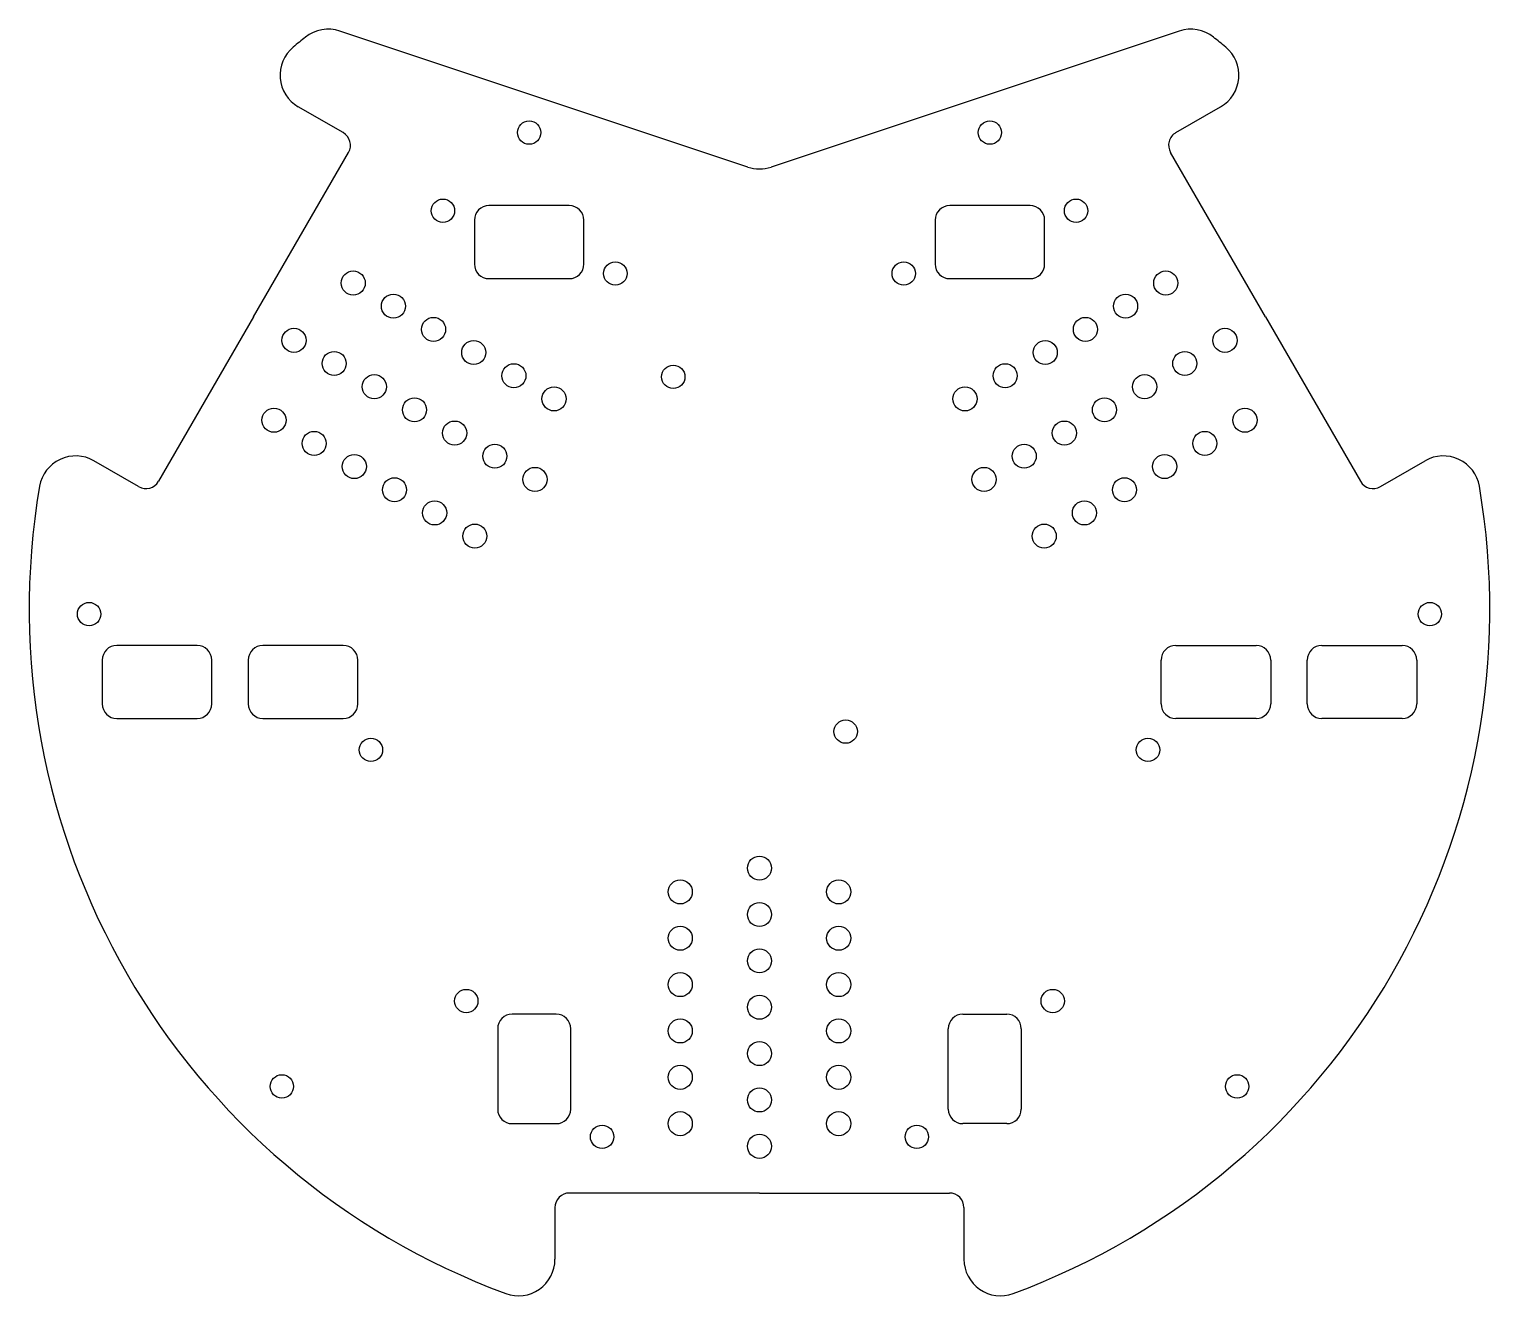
# Model space of a CAD drawing. Header units: millimetres. Extents: x 1833 to 2033, y 3137 to 3311.
import ezdxf

# ---------------------------------------------------------------- set-up
doc = ezdxf.new("R2010")
doc.units = ezdxf.units.MM

msp = doc.modelspace()

# ---------------------------------------------------------------- linework, layer by layer
for p, q in [((1931.87, 3291.74), (1875.98, 3310.37)), ((1990.93, 3310.37), (1935.03, 3291.74)), ((1876.44, 3296.46), (1870.3, 3300.01)), ((1990.47, 3296.46), (1996.6, 3300.01)), ((1864.17, 3271.21), (1877.17, 3293.73)), ((2002.73, 3271.21), (1989.73, 3293.73)), ((1907.41, 3286.46), (1896.41, 3286.46)), ((1970.5, 3286.46), (1959.5, 3286.46)), ((1894.41, 3284.46), (1894.41, 3278.46)), ((1909.41, 3278.46), (1909.41, 3284.46)), ((1957.5, 3284.46), (1957.5, 3278.46)), ((1972.5, 3278.46), (1972.5, 3284.46)), ((1896.41, 3276.46), (1907.41, 3276.46)), ((1959.5, 3276.46), (1970.5, 3276.46)), ((1864.17, 3271.21), (1851.17, 3248.7)), ((2002.73, 3271.21), (2015.73, 3248.7)), ((1848.44, 3247.97), (1842.3, 3251.51)), ((2018.47, 3247.97), (2024.6, 3251.51)), ((1856.45, 3226.21), (1845.45, 3226.21)), ((1876.45, 3226.21), (1865.45, 3226.21)), ((1990.45, 3226.21), (2001.45, 3226.21)), ((2010.45, 3226.21), (2021.45, 3226.21)), ((1843.45, 3224.21), (1843.45, 3218.21)), ((1858.45, 3218.21), (1858.45, 3224.21)), ((1863.45, 3224.21), (1863.45, 3218.21)), ((1878.45, 3218.21), (1878.45, 3224.21)), ((1988.45, 3218.21), (1988.45, 3224.21)), ((2003.45, 3224.21), (2003.45, 3218.21)), ((2008.45, 3218.21), (2008.45, 3224.21)), ((2023.45, 3224.21), (2023.45, 3218.21)), ((1845.45, 3216.21), (1856.45, 3216.21)), ((1865.45, 3216.21), (1876.45, 3216.21)), ((2001.45, 3216.21), (1990.45, 3216.21)), ((2021.45, 3216.21), (2010.45, 3216.21)), ((1905.6, 3175.71), (1899.6, 3175.71)), ((1961.3, 3175.71), (1967.3, 3175.71)), ((1897.6, 3173.71), (1897.6, 3162.71)), ((1907.6, 3162.71), (1907.6, 3173.71)), ((1959.3, 3162.71), (1959.3, 3173.71)), ((1969.3, 3173.71), (1969.3, 3162.71)), ((1899.6, 3160.71), (1905.6, 3160.71)), ((1967.3, 3160.71), (1961.3, 3160.71)), ((1933.45, 3151.21), (1907.45, 3151.21)), ((1933.45, 3151.21), (1959.45, 3151.21)), ((1905.45, 3149.21), (1905.45, 3142.13)), ((1961.45, 3149.21), (1961.45, 3142.13))]:
    msp.add_line(p, q)
for centre, radius in [((1901.91, 3296.46), 1.6), ((1965, 3296.46), 1.6), ((1890.11, 3285.76), 1.6), ((1976.8, 3285.76), 1.6), ((1913.71, 3277.16), 1.6), ((1953.2, 3277.16), 1.6), ((1877.82, 3275.86), 1.65), ((1989.08, 3275.86), 1.65), ((1883.32, 3272.69), 1.65), ((1983.58, 3272.69), 1.65), ((1888.82, 3269.51), 1.65), ((1978.08, 3269.51), 1.65), ((1869.71, 3268.01), 1.65), ((1997.19, 3268.01), 1.65), ((1875.21, 3264.84), 1.65), ((1894.32, 3266.34), 1.65), ((1972.58, 3266.34), 1.65), ((1991.69, 3264.84), 1.65), ((1899.82, 3263.16), 1.65), ((1921.65, 3263.01), 1.6), ((1967.09, 3263.16), 1.65), ((1880.71, 3261.66), 1.65), ((1986.19, 3261.66), 1.65), ((1886.21, 3258.49), 1.65), ((1905.32, 3259.99), 1.65), ((1961.59, 3259.99), 1.65), ((1980.69, 3258.49), 1.65), ((1866.97, 3257.07), 1.65), ((1999.93, 3257.07), 1.65), ((1891.71, 3255.31), 1.65), ((1975.2, 3255.31), 1.65), ((1872.47, 3253.89), 1.65), ((1994.43, 3253.89), 1.65), ((1877.97, 3250.72), 1.65), ((1897.21, 3252.14), 1.65), ((1969.7, 3252.14), 1.65), ((1988.93, 3250.72), 1.65), ((1902.71, 3248.96), 1.65), ((1964.2, 3248.96), 1.65), ((1883.47, 3247.54), 1.65), ((1983.43, 3247.54), 1.65), ((1888.97, 3244.37), 1.65), ((1977.94, 3244.37), 1.65), ((1894.47, 3241.19), 1.65), ((1972.44, 3241.19), 1.65), ((1841.65, 3230.51), 1.6), ((2025.25, 3230.51), 1.6), ((1945.25, 3214.41), 1.6), ((1880.25, 3211.91), 1.6), ((1986.65, 3211.91), 1.6), ((1933.45, 3195.71), 1.65), ((1922.6, 3192.46), 1.65), ((1944.3, 3192.46), 1.65), ((1933.45, 3189.36), 1.65), ((1922.6, 3186.11), 1.65), ((1944.3, 3186.11), 1.65), ((1933.45, 3183.01), 1.65), ((1922.6, 3179.76), 1.65), ((1944.3, 3179.76), 1.65), ((1893.3, 3177.51), 1.6), ((1933.45, 3176.66), 1.65), ((1973.6, 3177.51), 1.6), ((1922.6, 3173.41), 1.65), ((1944.3, 3173.41), 1.65), ((1933.45, 3170.31), 1.65), ((1922.6, 3167.06), 1.65), ((1944.3, 3167.06), 1.65), ((1868.05, 3165.81), 1.6), ((1998.86, 3165.81), 1.6), ((1933.45, 3163.96), 1.65), ((1922.6, 3160.71), 1.65), ((1944.3, 3160.71), 1.65), ((1911.9, 3158.91), 1.6), ((1955, 3158.91), 1.6), ((1933.45, 3157.61), 1.65)]:
    msp.add_circle(centre, radius)
for centre, radius, start, end in [((1874.4, 3305.63), 5, 71.5651, 128.4353), ((1992.51, 3305.63), 5, 51.5647, 108.4349), ((1872.8, 3304.34), 5, 129.6736, 240), ((1933.45, 3231.21), 100, 128.4353, 129.6736), ((1933.45, 3231.21), 100, 50.3264, 51.5647), ((1994.1, 3304.34), 5, 300, 50.3264), ((1875.44, 3294.73), 2, 330, 60), ((1991.47, 3294.73), 2, 120, 210), ((1933.45, 3296.49), 5, 251.5651, 288.4349), ((1896.41, 3284.46), 2, 90, 180), ((1907.41, 3284.46), 2, 0, 90), ((1959.5, 3284.46), 2, 90, 180), ((1970.5, 3284.46), 2, 0, 90), ((1896.41, 3278.46), 2, 180, 270), ((1907.41, 3278.46), 2, 270, 0), ((1959.5, 3278.46), 2, 180, 270), ((1970.5, 3278.46), 2, 270, 0), ((1839.8, 3247.18), 5, 60, 170.3264), ((2027.1, 3247.18), 5, 9.6736, 120), ((1933.45, 3231.21), 100, 170.3264, 249.6736), ((1849.44, 3249.7), 2, 240, 330), ((1933.45, 3231.21), 100, 290.3264, 9.6736), ((2017.47, 3249.7), 2, 210, 300), ((1845.45, 3224.21), 2, 90, 180), ((1856.45, 3224.21), 2, 0, 90), ((1865.45, 3224.21), 2, 90, 180), ((1876.45, 3224.21), 2, 0, 90), ((1990.45, 3224.21), 2, 90, 180), ((2001.45, 3224.21), 2, 360, 90), ((2010.45, 3224.21), 2, 90, 180), ((2021.45, 3224.21), 2, 360, 90), ((1845.45, 3218.21), 2, 180, 270), ((1856.45, 3218.21), 2, 270, 0), ((1865.45, 3218.21), 2, 180, 270), ((1876.45, 3218.21), 2, 270, 0), ((1990.45, 3218.21), 2, 180, 270), ((2001.45, 3218.21), 2, 270, 360), ((2010.45, 3218.21), 2, 180, 270), ((2021.45, 3218.21), 2, 270, 360), ((1899.6, 3173.71), 2, 90, 180), ((1905.6, 3173.71), 2, 0, 90), ((1961.3, 3173.71), 2, 90, 180), ((1967.3, 3173.71), 2, 360, 90), ((1899.6, 3162.71), 2, 180, 270), ((1905.6, 3162.71), 2, 270, 0), ((1961.3, 3162.71), 2, 180, 270), ((1967.3, 3162.71), 2, 270, 360), ((1907.45, 3149.21), 2, 90, 180), ((1959.45, 3149.21), 2, 0, 90), ((1900.45, 3142.13), 5, 249.6736, 360), ((1966.45, 3142.13), 5, 180, 290.3264)]:
    msp.add_arc(centre, radius, start, end)

doc.saveas('drawing.dxf')
